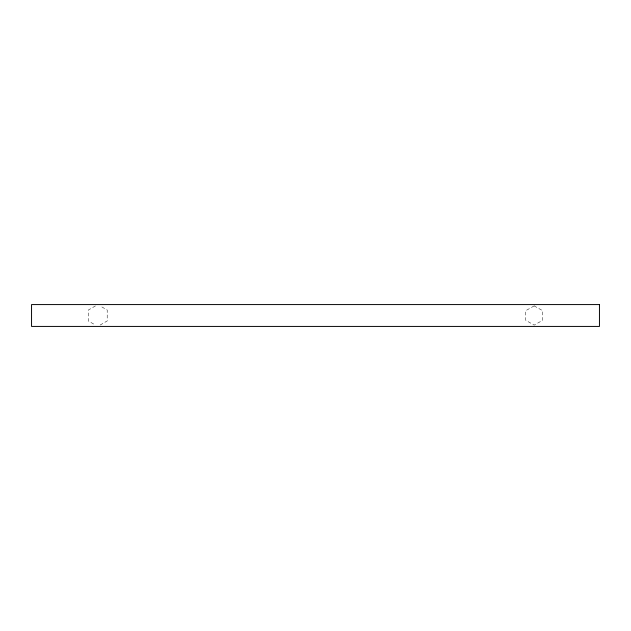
<?xml version="1.0" encoding="UTF-8"?>
<svg xmlns="http://www.w3.org/2000/svg" width="631" height="631" viewBox="0 0 631 631"><rect width="100%" height="100%" fill="white"/><g stroke="black" fill="none" stroke-linecap="round" stroke-linejoin="round"><path stroke-width="0.47" stroke-dasharray="3.15 2.37" d="M95.415 305.94L88.34 310.042L88.34 320.958L95.415 325.06M100.132 325.06L107.207 320.958L107.207 310.042L100.132 305.94M534.181 305.893L525.702 310.697L525.702 320.303L534.181 325.107L542.66 320.303L542.66 310.697L534.181 305.893"/><path stroke-width="0.95" d="M599.45 304.576L31.55 304.576L31.55 326.424L599.45 326.424L599.45 304.576"/></g></svg>
